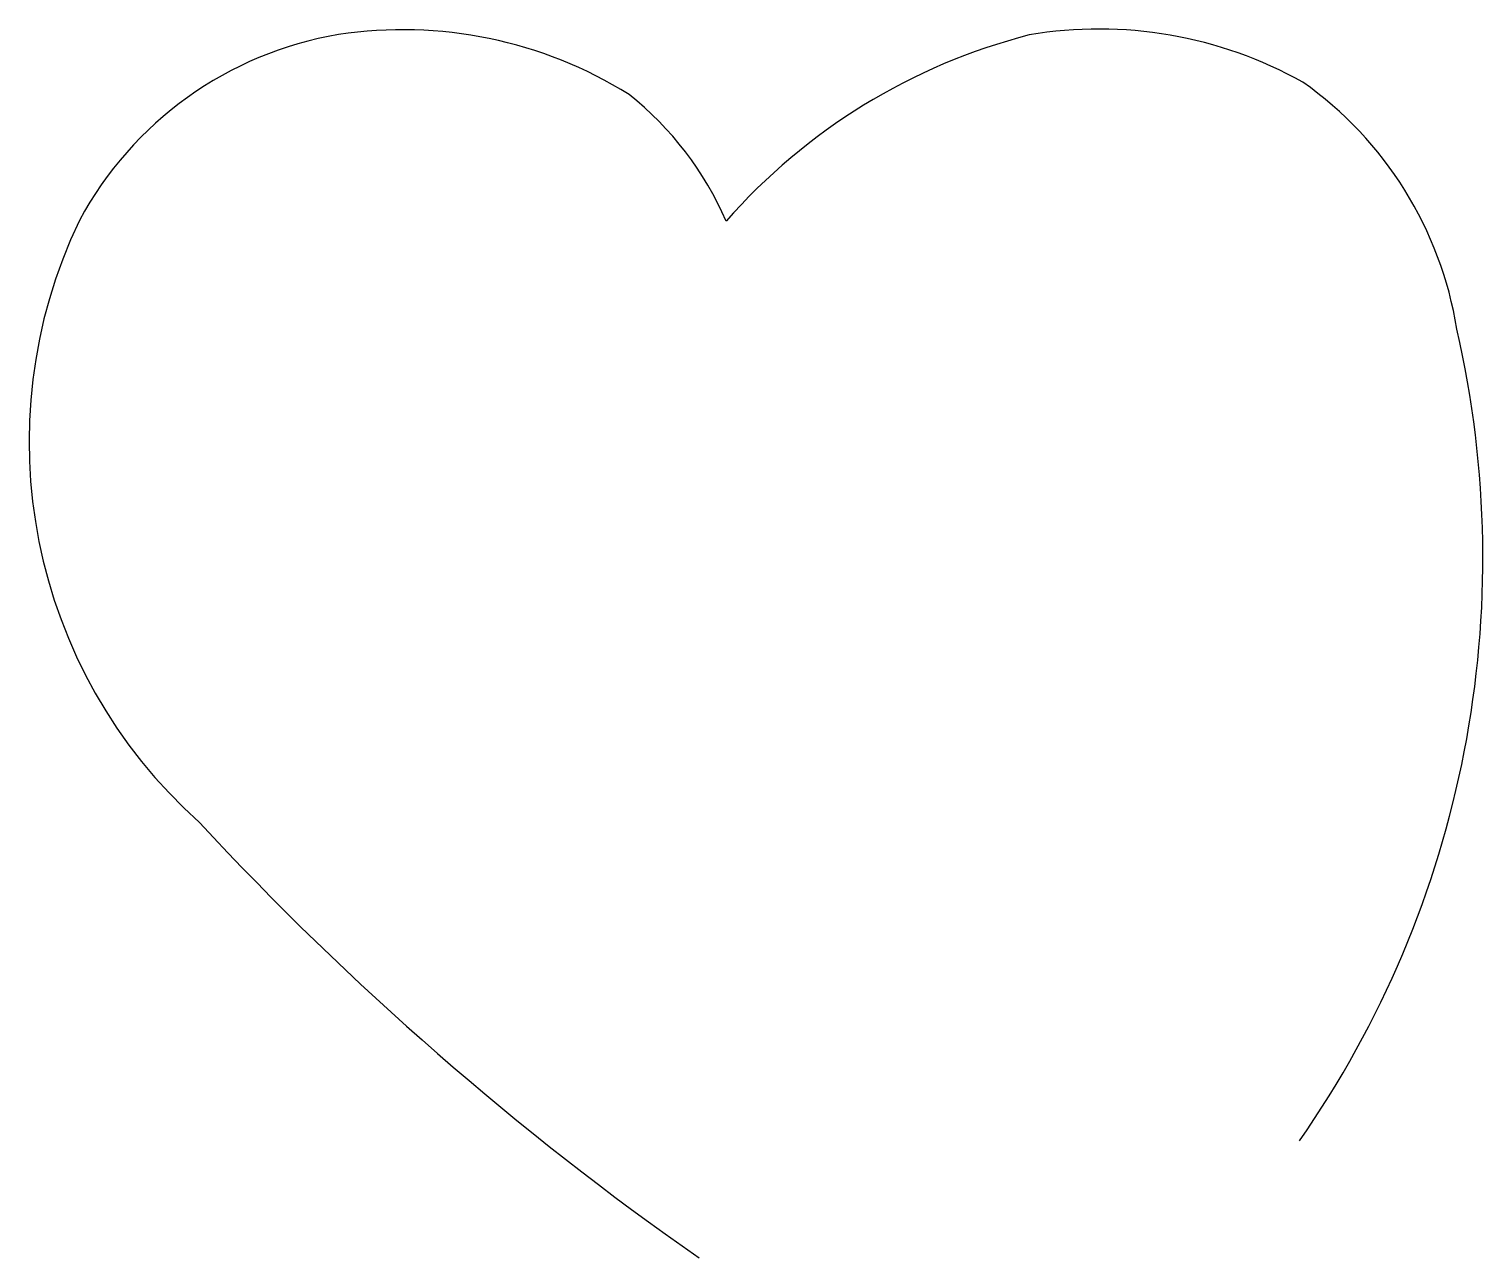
# Model space of a CAD drawing. Header units: inches. Extents: x 273.1 to 287.9, y 74.1 to 86.6.
import ezdxf

# ---------------------------------------------------------------- set-up
doc = ezdxf.new("R2010")
doc.units = ezdxf.units.IN
doc.header["$MEASUREMENT"] = 0
doc.layers.add('RED', color=1, linetype='Continuous')

msp = doc.modelspace()

# ---------------------------------------------------------------- linework, layer by layer
at = {"layer": 'RED'}
for centre, radius, start, end in [((276.832, 82.91), 3.691, 99.488, 151.8085), ((276.881, 82.247), 4.353, 58.0105, 98.6834), ((284.804, 80.583), 6.158, 104.4127, 138.7143), ((283.981, 82.339), 4.268, 60.8348, 99.5789), ((283.85, 82.936), 3.832, 9.125, 54.7662), ((277.09, 83.309), 3.364, 23.4224, 51.4269), ((278.28, 82.396), 5.215, 154.3453, 228.1932), ((277.506, 81.208), 10.393, 325.084, 12.9859), ((298.138, 100.123), 31.807, 222.8083, 235.0146)]:
    msp.add_arc(centre, radius, start, end, dxfattribs=at)

doc.saveas('drawing.dxf')
